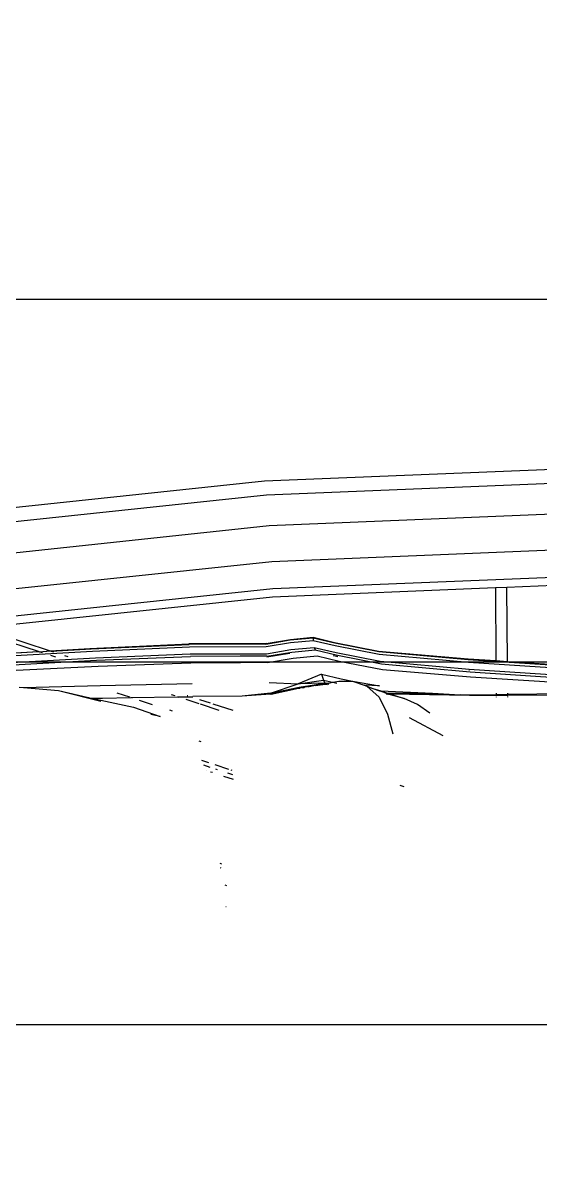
# Model space of a CAD drawing. Header units: millimetres. Extents: x -12551121 to 353735, y 112272 to 285506.
# Drawn here: x 101966.2 to 102099.8, y 170869.2 to 171165.2 of the extents above; entities that cross this region are included whole.
import ezdxf

# ---------------------------------------------------------------- set-up
doc = ezdxf.new("R2010")
doc.units = ezdxf.units.MM
doc.header["$MEASUREMENT"] = 0
doc.layers.add('+AT9-HATCH', color=8, linetype='Continuous')
doc.layers.add('+AT9_Hardscape', color=1, linetype='Continuous')

# ---------------------------------------------------------------- blocks, each defined once
blk = doc.blocks.new('cof')
at = {"layer": '+AT9_Hardscape', "color": 1}
for p, q in [((24.83, -526.13), (-49.68, -529.21)), ((-49.68, -529.21), (-119.42, -536.6)), ((24.76, -529.75), (-49.18, -532.81)), ((-49.18, -532.81), (-118.3, -540.13)), ((24.76, -537.72), (-48.48, -540.75)), ((-48.48, -540.75), (-116.84, -547.99)), ((24.83, -546.99), (-47.83, -550)), ((-47.83, -550), (-115.57, -557.17)), ((24.95, -554.03), (-47.5, -557.02)), ((25.07, -556.14), (12.97, -556.64)), ((-47.6, -559.14), (-115.34, -566.32)), ((-47.5, -557.02), (-115, -564.18)), ((9.99, -556.76), (-47.6, -559.14)), ((12.97, -556.64), (9.99, -556.76)), ((9.99, -556.76), (10.12, -575.54)), ((13.1, -575.74), (12.97, -556.64)), ((-108.11, -573.17), (-124.2, -567.93)), ((-121.87, -567.51), (-105.03, -573)), ((-49.32, -571.25), (-43.02, -570.2)), ((-49.28, -571.13), (-42.99, -570.08)), ((-49.28, -571.93), (-42.99, -570.88)), ((-43.02, -570.2), (-37.11, -569.61)), ((-42.99, -570.08), (-37.11, -569.49)), ((-42.99, -570.88), (-37.08, -570.3)), ((-37.11, -569.49), (-37.11, -569.61)), ((-37.11, -569.49), (-31.57, -570.85)), ((-37.11, -569.61), (-37.08, -570.3)), ((-37.11, -569.61), (-31.52, -570.98)), ((-37.08, -570.3), (-31.45, -571.67)), ((-31.57, -570.85), (-20.27, -573.07)), ((-31.52, -570.98), (-20.18, -573.21)), ((-118.91, -573.79), (-108.11, -573.17)), ((-118.39, -573.82), (-108.11, -573.17)), ((-117.11, -574.38), (-94.1, -573.08)), ((-107.93, -573.23), (-108.11, -573.17)), ((-107.93, -573.23), (-105.03, -573)), ((-107.93, -573.23), (-104.9, -573.04)), ((-107.08, -573.51), (-107.93, -573.23)), ((-105.03, -573), (-94.78, -572.41)), ((-104.9, -573.04), (-104.83, -573.06)), ((-104.83, -573.06), (-94.46, -572.48)), ((-104.83, -573.06), (-104.18, -573.27)), ((-94.78, -572.41), (-69.2, -571.24)), ((-94.46, -572.48), (-69.16, -571.34)), ((-94.1, -573.08), (-69.07, -571.99)), ((-93.36, -574.83), (-68.88, -573.8)), ((-49.28, -571.13), (-69.2, -571.24)), ((-49.32, -571.25), (-69.16, -571.34)), ((-69.07, -571.99), (-49.28, -571.93)), ((-68.88, -573.8), (-56, -573.79)), ((-56, -573.79), (-49.17, -573.76)), ((-49.17, -573.76), (-42.84, -572.7)), ((-49.08, -574.41), (-42.64, -573.36)), ((-49.07, -574.6), (-43.22, -573.61)), ((-49.07, -574.57), (-43.22, -573.61)), ((-43.22, -573.61), (-43.15, -573.58)), ((-42.84, -572.7), (-36.89, -572.11)), ((-42.64, -573.36), (-36.57, -572.77)), ((-36.89, -572.11), (-36.57, -572.77)), ((-36.89, -572.11), (-31.17, -573.48)), ((-36.57, -572.77), (-30.8, -574.14)), ((-31.45, -571.67), (-20.09, -573.91)), ((-31.17, -573.48), (-19.76, -575.71)), ((-20.27, -573.07), (2.92, -575.08)), ((-20.18, -573.21), (2.98, -575.22)), ((-20.09, -573.91), (3.04, -575.93)), ((-116.64, -576.09), (-93.36, -574.83)), ((-116.17, -576.68), (-93.07, -575.45)), ((-115.61, -578.13), (-92.71, -577)), ((-103.64, -574.63), (-104.87, -574.23)), ((-101.37, -574.19), (-100.53, -574.46)), ((-93.07, -575.45), (-68.82, -574.44)), ((-92.71, -577), (-68.7, -576.08)), ((-55.98, -574.43), (-68.82, -574.44)), ((-55.92, -576.08), (-68.7, -576.08)), ((-49.08, -574.41), (-55.98, -574.43)), ((-48.92, -576.03), (-55.92, -576.08)), ((-48.92, -576.03), (-42.29, -574.94)), ((-42.29, -574.94), (-36.1, -574.33)), ((-36.1, -574.33), (-30.4, -575.67)), ((-31.98, -574.18), (-31.92, -574.18)), ((-31.92, -574.18), (-31.4, -574.3)), ((-31.92, -574.18), (-31.43, -574.32)), ((-31.4, -574.3), (-31.43, -574.32)), ((-31.43, -574.32), (-30.71, -574.48)), ((-31.4, -574.3), (-30.72, -574.44)), ((-30.8, -574.14), (-19.43, -576.38)), ((-30.4, -575.67), (-19.19, -577.85)), ((-19.76, -575.71), (3.24, -577.72)), ((-19.43, -576.38), (3.43, -578.4)), ((2.92, -575.08), (10.12, -575.54)), ((2.98, -575.22), (32.05, -577.11)), ((3.04, -575.93), (32.05, -577.86)), ((10.12, -575.54), (13.1, -575.74)), ((13.1, -575.74), (32.06, -576.97)), ((-34.93, -579.08), (-40.95, -581.53)), ((-34.93, -579.08), (-34.45, -580.6)), ((-34.93, -579.08), (-29.85, -580.25)), ((-19.19, -577.85), (3.55, -579.76)), ((3.31, -577.99), (3.12, -577.97)), ((3.24, -577.72), (32.04, -579.62)), ((3.43, -578.4), (32.03, -580.31)), ((3.55, -579.76), (32.04, -581.53)), ((-113.12, -582.39), (-112, -582.49)), ((-112, -582.49), (-92.16, -581.97)), ((-112, -582.49), (-102.89, -583.27)), ((-92.16, -581.97), (-68.42, -581.49)), ((-48.45, -581.2), (-40.95, -581.53)), ((-48.14, -583.93), (-40.95, -581.53)), ((-48.14, -583.93), (-40.7, -582.41)), ((-48.14, -583.93), (-40.93, -582.7)), ((-48.1, -584.17), (-40.93, -582.7)), ((-47.97, -584.23), (-40.93, -582.7)), ((-40.95, -581.53), (-34.45, -580.6)), ((-34.12, -581.39), (-40.95, -581.53)), ((-40.93, -582.7), (-40.68, -582.64)), ((-40.7, -582.41), (-34.12, -581.39)), ((-40.68, -582.64), (-40.58, -582.63)), ((-40.04, -582.5), (-40.58, -582.63)), ((-40.04, -582.5), (-39.43, -582.45)), ((-39.24, -582.37), (-39.43, -582.45)), ((-34.12, -581.39), (-39.24, -582.37)), ((-34.33, -581.55), (-39.24, -582.37)), ((-36.59, -582), (-38.51, -582.36)), ((-34.33, -581.55), (-36.59, -582)), ((-36.59, -582), (-33.96, -581.59)), ((-34.45, -580.6), (-34.12, -581.39)), ((-34.45, -580.6), (-32.08, -581.12)), ((-34.03, -581.5), (-34.33, -581.55)), ((-34.12, -581.39), (-34.03, -581.5)), ((-34.12, -581.39), (-33.82, -581.46)), ((-33.82, -581.46), (-34.03, -581.5)), ((-34.03, -581.5), (-33.96, -581.59)), ((-33.96, -581.59), (-33.63, -581.5)), ((-33.96, -581.59), (-33.5, -581.69)), ((-33.82, -581.46), (-33.75, -581.47)), ((-33.06, -581.34), (-33.75, -581.47)), ((-33.75, -581.47), (-33.63, -581.5)), ((-33.63, -581.5), (-33.06, -581.34)), ((-33.63, -581.5), (-33.03, -581.62)), ((-33.06, -581.34), (-32.08, -581.12)), ((-32.08, -581.12), (-32.03, -581.13)), ((-32.03, -581.13), (-30.49, -580.81)), ((-32.03, -581.13), (-31.02, -581.35)), ((-30.49, -580.81), (-26.98, -580.81)), ((-29.85, -580.25), (-26.98, -580.81)), ((-26.98, -580.81), (-23.95, -581.9)), ((-26.98, -580.81), (-19.96, -582.06)), ((-19.96, -582.06), (-23.95, -581.9)), ((-23.95, -581.9), (-23.28, -582.14)), ((-23.28, -582.14), (-20.04, -584.96)), ((-23.28, -582.14), (-21.68, -582.73)), ((-21.68, -582.73), (-19.62, -583.38)), ((-21.68, -582.73), (-19.94, -583.37)), ((-102.89, -583.27), (-91.99, -585.98)), ((-102.89, -583.27), (-95.19, -585.08)), ((-95.19, -585.08), (-94.56, -585.26)), ((-94.56, -585.26), (-94.37, -585.26)), ((-94.37, -585.26), (-91.59, -585.21)), ((-94.37, -585.26), (-83.53, -587.54)), ((-91.59, -585.21), (-84.23, -585.1)), ((-84.49, -585.01), (-87.78, -583.94)), ((-84.23, -585.1), (-72.1, -584.91)), ((-83.8, -585.24), (-84.23, -585.1)), ((-78.62, -586.93), (-81.99, -585.83)), ((-72.8, -584.68), (-73.73, -584.38)), ((-72.1, -584.91), (-68.64, -584.86)), ((-71.71, -585.04), (-72.1, -584.91)), ((-66.55, -586.72), (-69.92, -585.62)), ((-69.71, -584.51), (-69.46, -584.59)), ((-68.64, -584.86), (-68.19, -584.85)), ((-68.64, -584.86), (-68.26, -584.98)), ((-55.5, -584.71), (-68.19, -584.85)), ((-66.46, -585.57), (-63.7, -586.46)), ((-48.14, -583.93), (-55.5, -584.71)), ((-48.1, -584.17), (-55.5, -584.71)), ((-20.04, -584.96), (-17.9, -589.41)), ((-19.94, -583.37), (-19.62, -583.38)), ((-18.35, -583.94), (-19.94, -583.37)), ((-19.62, -583.38), (-6.31, -583.97)), ((-19.62, -583.38), (-17.92, -583.92)), ((-18.35, -583.94), (-17.92, -583.92)), ((-18.35, -583.94), (-18.05, -584.05)), ((-18.22, -584.13), (-18.26, -584.15)), ((-18.22, -584.13), (-17.8, -584.24)), ((-18.08, -584.07), (-18.03, -584.08)), ((-18.03, -584.08), (-17.97, -584.09)), ((-17.97, -584.09), (-16.51, -584.43)), ((-17.97, -584.09), (-17.37, -584.09)), ((-17.92, -583.92), (-17.79, -583.96)), ((-17.79, -583.96), (0.91, -584.38)), ((-17.79, -583.96), (-6.31, -583.97)), ((-17.79, -583.96), (-17.37, -584.09)), ((-13.57, -585.29), (-17.47, -584.32)), ((-17.37, -584.09), (3.31, -584.47)), ((-17.37, -584.09), (-13.57, -585.29)), ((-10.14, -586.91), (-13.57, -585.29)), ((-6.31, -583.97), (0.91, -584.38)), ((0.91, -584.38), (10.18, -584.27)), ((3.31, -584.47), (0.91, -584.38)), ((10.18, -584.36), (3.31, -584.47)), ((3.31, -584.47), (10.18, -584.44)), ((10.18, -583.99), (10.18, -584.27)), ((10.18, -584.27), (13.15, -584.24)), ((13.15, -584.31), (10.18, -584.36)), ((10.18, -584.36), (10.18, -584.44)), ((10.18, -584.44), (13.15, -584.43)), ((10.18, -584.44), (10.18, -584.54)), ((10.18, -584.91), (10.18, -584.99)), ((13.15, -584.24), (13.15, -583.99)), ((13.15, -584.24), (32.06, -584.02)), ((32.06, -584.02), (13.15, -584.31)), ((13.15, -584.43), (13.15, -584.31)), ((13.15, -584.43), (32.06, -584.35)), ((13.16, -584.53), (13.15, -584.43)), ((13.16, -584.97), (13.16, -584.85)), ((-83.53, -587.54), (-76.69, -589.96)), ((-73.49, -588.6), (-74.14, -588.38)), ((-61.41, -588.39), (-66.22, -586.82)), ((-63.06, -586.67), (-57.91, -588.35)), ((-6.97, -589.12), (-10.14, -586.91)), ((-76.69, -589.96), (-79.06, -589.47)), ((-17.9, -589.41), (-16.53, -594.48)), ((-3.48, -594.96), (-12.25, -590.35)), ((-66.08, -596.53), (-66.53, -596.38)), ((-64.09, -601.96), (-65.85, -601.39)), ((-63.75, -603.12), (-65.36, -602.59)), ((-58.93, -603.64), (-62.44, -602.5)), ((-61.85, -603.74), (-62.23, -603.61)), ((-64.75, -603.97), (-64.8, -603.96)), ((-63.15, -604.49), (-63.6, -604.35)), ((-57.7, -606.27), (-60.2, -605.46)), ((-57.86, -605.04), (-59.2, -604.6)), ((-58.01, -603.94), (-58.32, -603.84)), ((-13.59, -608.12), (-14.66, -607.77)), ((-61.22, -627.9), (-60.82, -628.02)), ((-60.89, -629.17), (-61.08, -629.11)), ((-59.44, -633.73), (-59.89, -633.59)), ((-59.57, -639.17), (-59.67, -639.14))]:
    blk.add_line(p, q, dxfattribs=at)

msp = doc.modelspace()

# ---------------------------------------------------------------- hatches: boundary and pattern name
at = {"layer": '+AT9-HATCH'}
h = msp.add_hatch(dxfattribs=at)
h.set_pattern_fill('LINE', color=8, scale=750)
h.paths.add_polyline_path([(98342.22, 176851.47), (98342.22, 179526.48), (97292.22, 179526.48, 0.414214), (96392.22, 178626.48), (96392.22, 177751.48, -0.414214), (95292.22, 176651.48), (94892.22, 176651.48), (94892.22, 174751.48), (96392.22, 174751.48, 0.414214), (97292.22, 175651.48), (97292.22, 176001.46), (97292.22, 176451.47, -0.414214), (97692.22, 176851.47), (98342.22, 176851.47)], is_closed=False)
h.paths.add_polyline_path([(98392.22, 179526.48), (98392.22, 176851.47), (98692.22, 176851.47), (98692.22, 179526.48)])
h.paths.add_polyline_path([(98742.22, 179526.48), (98742.22, 176851.47), (99042.22, 176851.47), (99042.22, 179526.48)])
h.paths.add_polyline_path([(99367.22, 179526.48), (99367.22, 176851.47), (99667.22, 176851.47), (99667.22, 179526.48)])
h.paths.add_polyline_path([(99717.22, 179526.48), (99717.22, 176851.47), (100017.22, 176851.47), (100017.22, 179526.48)])
h.paths.add_polyline_path([(100067.22, 179526.48), (100067.22, 176851.47), (100367.22, 176851.47), (100367.22, 179526.48)])
h.paths.add_polyline_path([(100417.22, 179526.48), (100417.22, 176851.47), (100717.22, 176851.47), (100717.22, 179526.48)])
h.paths.add_polyline_path([(101067.22, 176716.04), (101067.22, 179526.48), (100767.22, 179526.48), (100767.22, 176851.46), (100767.22, 176851.46, -0.21525)])
h.paths.add_polyline_path([(101117.22, 179526.48), (101117.22, 173451.49), (101417.22, 173451.49), (101417.22, 179503.97, 0.056082), (101217.22, 179526.48), (101117.22, 179526.48)], is_closed=False)
h.paths.add_polyline_path([(101467.22, 179491.06), (101467.22, 173451.49), (101767.22, 173451.49), (101767.22, 179338.87, 0.094274)])
h.paths.add_polyline_path([(102117.22, 178626.63, 0.213378), (101817.22, 179297.3), (101817.22, 173451.49), (102117.22, 173451.49), (102117.22, 178626.48)], is_closed=False)
h.paths.add_polyline_path([(101817.22, 173101.46), (101817.22, 170101.46), (102117.22, 170101.46), (102117.22, 173101.46)])
h.paths.add_polyline_path([(101467.22, 173101.46), (101467.22, 170101.46), (101767.22, 170101.46), (101767.22, 173101.46)])
h.paths.add_polyline_path([(101117.22, 173101.46), (101117.22, 170101.46), (101417.22, 170101.46), (101417.22, 173101.46)])
h.paths.add_polyline_path([(101117.22, 169801.46), (101117.22, 166601.46), (101417.22, 166601.46), (101417.22, 169801.46)])
h.paths.add_polyline_path([(101467.22, 169801.46), (101467.22, 166601.46), (101767.22, 166601.46), (101767.22, 169801.46)])
h.paths.add_polyline_path([(101817.22, 169801.46), (101817.22, 166601.46), (102117.22, 166601.46), (102117.22, 169801.46)])
h.paths.add_polyline_path([(102517.22, 169801.46), (102817.22, 169801.46), (102817.22, 166601.46), (102517.22, 166601.46)])
h.paths.add_polyline_path([(102167.22, 169801.46), (102467.22, 169801.46), (102467.22, 166601.46), (102167.22, 166601.46)])
h.paths.add_polyline_path([(102867.22, 169801.46), (103167.22, 169801.46), (103167.22, 166601.46), (102867.22, 166601.46)])
h.paths.add_polyline_path([(102867.22, 173101.46), (103167.22, 173101.46), (103167.22, 170101.46), (102867.22, 170101.46)])
h.paths.add_polyline_path([(102167.22, 173101.46), (102467.22, 173101.46), (102467.22, 170101.46), (102167.22, 170101.46)])
h.paths.add_polyline_path([(102517.22, 173101.46), (102817.22, 173101.46), (102817.22, 170101.46), (102517.22, 170101.46)])
at = {"layer": '+AT9_Hardscape'}
h = msp.add_hatch(dxfattribs=at)
h.set_pattern_fill('CTYSQMK2', color=8, scale=30)
h.set_pattern_definition([(0, (84.85, 0), (360, 360), [550.293, -169.707]), (90, (0, 84.85), (-360, 360), [550.293, -169.707]), (45, (275.15, 360), (-360.0008, 360.0008), [120, -389.118]), (315, (275.15, 360), (360.0008, 360.0008), [120, -389.118]), (45, (360, 275.15), (-360.0008, 360.0008), [120, -389.118]), (315, (360, 444.85), (360.0008, 360.0008), [120, -389.118])])
h.paths.add_polyline_path([(103192.22, 169851.63), (101067.23, 169851.63), (101067.22, 170051.5), (101067.23, 173151.63), (101067.22, 173351.46), (101067.22, 176451.46, 0.414214), (100767.22, 176751.46), (99292.22, 176751.46), (99092.22, 176751.47), (98142.22, 176751.46), (97692.22, 176751.46, 0.414213), (97392.22, 176451.46), (97392.22, 176001.46), (97392.22, 175651.48, -0.414214), (96392.22, 174651.48), (94842.22, 174651.48), (94842.23, 173826.46), (97342.22, 173826.46), (97342.22, 173226.46), (97342.22, 171216.47), (99072.22, 171216.47), (99092.22, 171216.47), (99092.23, 175751.61), (99272.22, 175751.61), (99292.22, 175751.47), (99292.22, 170526.63), (99272.22, 170526.49), (99272.22, 166551.62), (101067.22, 166551.62), (101078.67, 169851.48), (101972.22, 169851.48), (101972.22, 169801.46), (102117.22, 169801.46), (102117.22, 168556.82), (102167.22, 168556.82), (102161.93, 169077.07), (102122.22, 169077.07), (102122.22, 169851.48), (103015.77, 169851.48), (103015.77, 169801.46), (103042.22, 169801.46), (103042.22, 169851.48), (103192.22, 169851.48)], is_closed=False)
h.paths.add_polyline_path([(102167.22, 171018.02), (102117.22, 171021.5), (102167.22, 171020.13), (102175.69, 171019.89)], is_closed=False)
h.paths.add_polyline_path([(94842.22, 173226.46), (94822.22, 171216.47), (96211.93, 171216.47), (96442.22, 171216.47), (96442.22, 173226.46), (94842.22, 173226.46)])
h.paths.add_polyline_path([(96442.22, 173226.46), (96442.22, 171216.47), (96742.22, 171216.47), (96742.22, 173226.46)])
h.paths.add_polyline_path([(97042.22, 173226.46), (96742.22, 173226.46), (96742.22, 171216.47), (97042.22, 171216.47)])
h.paths.add_polyline_path([(97042.22, 171216.47), (97342.22, 171216.47), (97342.22, 173226.46), (97042.22, 173226.46)])

# ---------------------------------------------------------------- block references
msp.add_blockref('cof', (102078.29, 171575.92))

doc.saveas('drawing.dxf')
